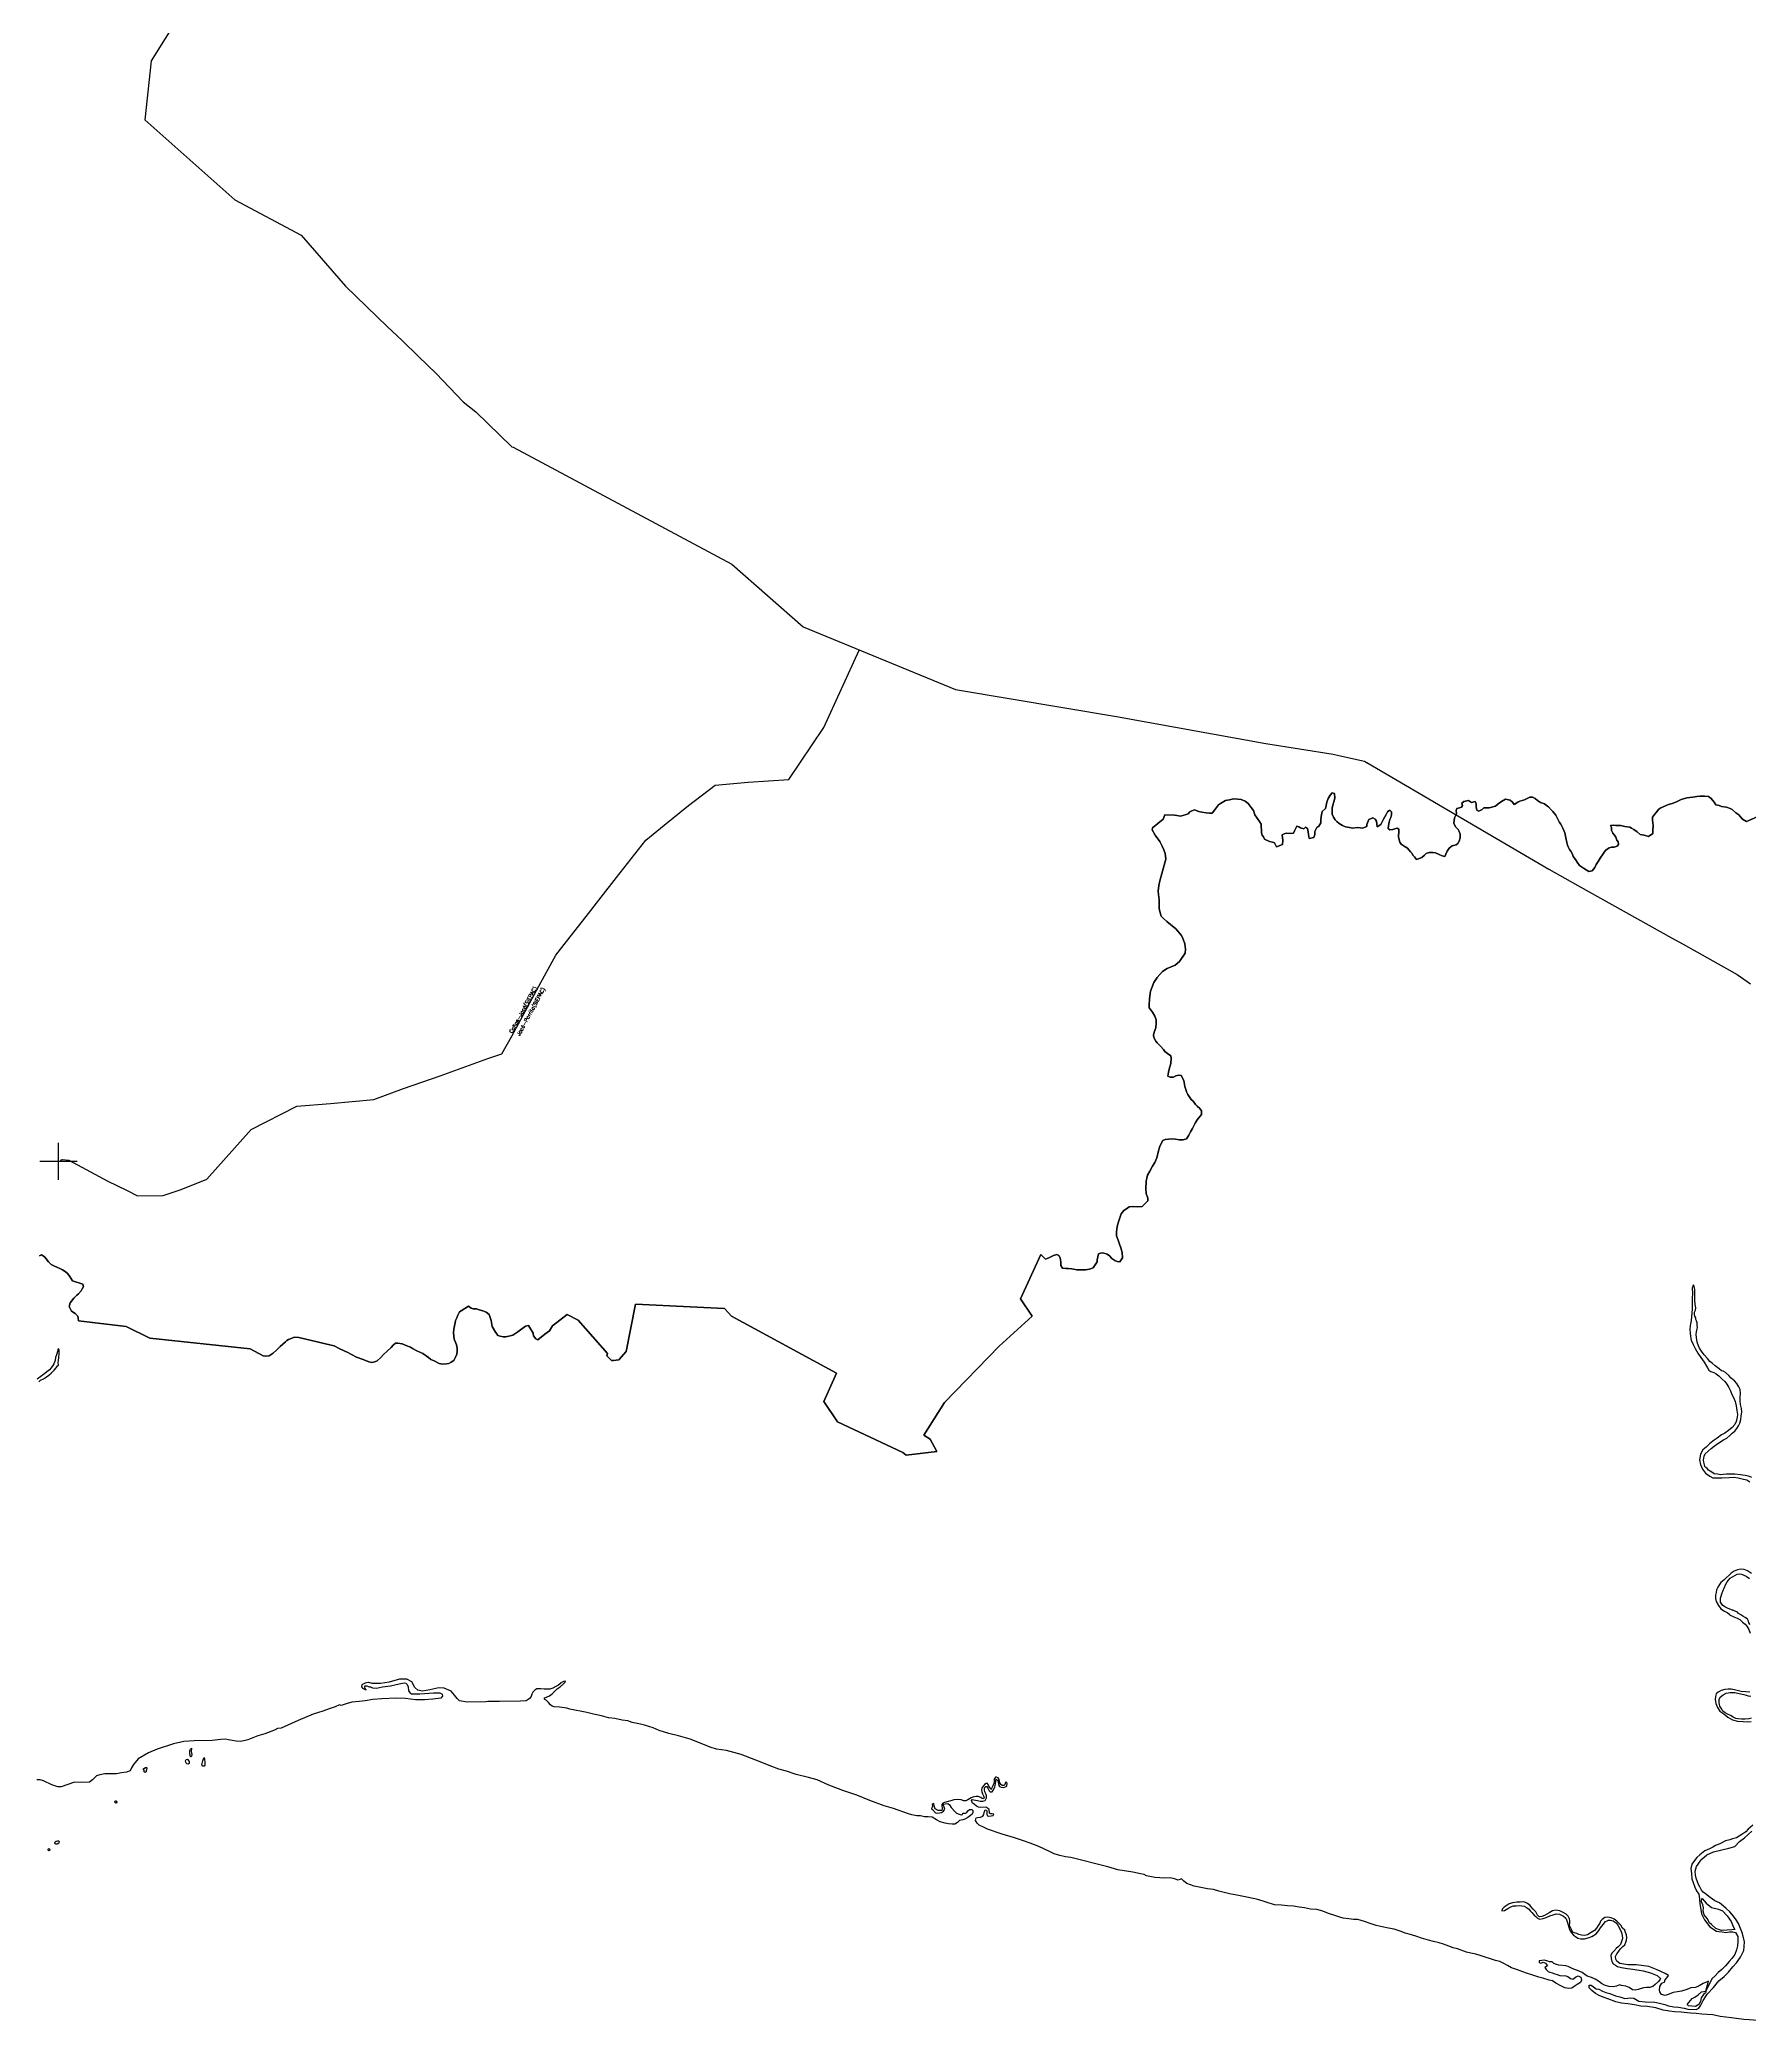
# Model space of a CAD drawing. Extents: x 283583 to 658922, y 889284 to 1241133.
# Drawn here: x 441282 to 464329, y 1049361 to 1076058 of the extents above; entities that cross this region are included whole.
import ezdxf
from ezdxf.enums import TextEntityAlignment as Align

# ---------------------------------------------------------------- set-up
doc = ezdxf.new("R2010")
doc.units = 0
doc.header["$MEASUREMENT"] = 0
for name, color, linetype in [('230 kV', 14, 'Continuous'), ('Circuito', 40, 'Continuous'), ('PUNTARENAS', 7, 'Continuous'), ('SAN JOSE', 7, 'Continuous'), ('Subestaciones', 7, 'Continuous')]:
    doc.layers.add(name, color=color, linetype=linetype)
doc.styles.add('COMPLEX', font='COMPLEX', dxfattribs={"height": 0.2})

# ---------------------------------------------------------------- blocks, each defined once
blk = doc.blocks.new('UNNAMED')
at = {"color": 0}
for p, q in [((-0.5, 0), (0.5, 0)), ((0, -0.5), (0, 0.5))]:
    blk.add_line(p, q, dxfattribs=at)

msp = doc.modelspace()

# ---------------------------------------------------------------- linework, layer by layer
at = {"layer": '230 kV', "color": 16}
msp.add_lwpolyline([(443895, 1077545), (442787, 1075774), (442700, 1074975), (443911, 1073898), (444808, 1073422), (445407, 1072735), (445973, 1072189), (446167, 1072002), (446389, 1071788), (446626, 1071559), (446990, 1071178), (447163, 1071040), (447648, 1070571), (447666, 1070563), (450614, 1068986), (451573, 1068142), (453627, 1067297), (455797, 1066933), (457812, 1066571), (458718, 1066429), (458796, 1066411), (459142, 1066333), (459176, 1066312), (459174, 1066314), (461625, 1064878), (461841, 1064755), (462016, 1064659), (463280, 1063953), (463437, 1063865), (464164, 1063459), (464345, 1063334)], dxfattribs=at)
at = {"layer": '230 kV'}
msp.add_lwpolyline([(441563, 1060957), (441591, 1060966), (441675, 1060953), (442202, 1060672), (442451, 1060549), (442599, 1060476), (442946, 1060477), (443188, 1060560), (443537, 1060698), (444132, 1061370), (444751, 1061681), (445204, 1061718), (445789, 1061773), (446187, 1061919), (446681, 1062090), (447325, 1062325), (447510, 1062387), (447649, 1062628), (448013, 1063300), (448240, 1063716), (448383, 1063901), (448650, 1064241), (448849, 1064498), (449058, 1064764), (449453, 1065268), (449700, 1065470), (450027, 1065737), (450388, 1066011), (450834, 1066051), (451381, 1066086), (451851, 1066789), (452331, 1067827)], dxfattribs=at)
at = {"layer": 'PUNTARENAS', "color": 241}
for points in [[(441278, 1059664), (441306, 1059679), (441329, 1059666), (441350, 1059646), (441371, 1059624), (441400, 1059583), (441436, 1059551), (441484, 1059526), (441515, 1059511), (441554, 1059493), (441590, 1059477), (441625, 1059453), (441651, 1059434), (441679, 1059399), (441726, 1059330), (441862, 1059282), (441875, 1059251), (441856, 1059219), (441840, 1059193), (441804, 1059154), (441785, 1059134), (441744, 1059094), (441693, 1059033), (441682, 1058985), (441710, 1058921), (441761, 1058887), (441797, 1058853), (441803, 1058826), (441807, 1058788), (442448, 1058715), (442767, 1058556), (444122, 1058413), (444294, 1058318), (444326, 1058312), (444374, 1058318), (444431, 1058352), (444473, 1058394), (444526, 1058445), (444595, 1058505), (444615, 1058524), (444637, 1058537), (444719, 1058570), (444775, 1058565), (445210, 1058463), (445254, 1058453), (445318, 1058417), (445387, 1058386), (445435, 1058365), (445486, 1058338), (445553, 1058301), (445641, 1058268), (445721, 1058238), (445762, 1058228), (445800, 1058236), (445831, 1058251), (445879, 1058294), (445919, 1058334), (445968, 1058383), (446021, 1058432), (446047, 1058463), (446079, 1058490), (446110, 1058490), (446168, 1058479), (446233, 1058454), (446280, 1058435), (446308, 1058418), (446365, 1058386), (446446, 1058348), (446522, 1058295), (446555, 1058268), (446602, 1058250), (446668, 1058216), (446714, 1058205), (446766, 1058210), (446799, 1058214), (446829, 1058231), (446863, 1058257), (446891, 1058307), (446904, 1058341), (446912, 1058382), (446911, 1058420), (446903, 1058467), (446884, 1058509), (446868, 1058541), (446867, 1058585), (446861, 1058634), (446867, 1058678), (446873, 1058722), (446883, 1058764), (446887, 1058794), (446904, 1058831), (446918, 1058867), (446942, 1058910), (446966, 1058925), (447065, 1058989), (447098, 1058962), (447125, 1058953), (447173, 1058951), (447207, 1058938), (447255, 1058924), (447301, 1058905), (447343, 1058877), (447368, 1058792), (447384, 1058715), (447426, 1058639), (447444, 1058616), (447460, 1058594), (447492, 1058581), (447532, 1058576), (447565, 1058576), (447626, 1058589), (447662, 1058597), (447727, 1058640), (447833, 1058717), (447872, 1058726), (447933, 1058625), (447940, 1058587), (447972, 1058545), (447999, 1058535), (448092, 1058609), (448154, 1058657), (448195, 1058723), (448393, 1058876), (448540, 1058799), (448937, 1058351), (448926, 1058316), (448989, 1058255), (449018, 1058255), (449090, 1058264), (449189, 1058375), (449313, 1059016), (450515, 1058954), (450607, 1058853), (452022, 1058084), (451852, 1057703), (452036, 1057430), (452917, 1057016), (452962, 1056977), (453374, 1057029), (453285, 1057196), (453200, 1057250), (453479, 1057688), (454216, 1058447), (454662, 1058853), (454503, 1059087), (454777, 1059684), (454841, 1059619), (454884, 1059640), (454912, 1059652), (454947, 1059671), (454993, 1059683), (455022, 1059672), (455040, 1059640), (455048, 1059587), (455049, 1059536), (455070, 1059500), (455114, 1059493), (455153, 1059493), (455194, 1059490), (455264, 1059478), (455336, 1059478), (455378, 1059479), (455432, 1059487), (455482, 1059503), (455537, 1059586), (455538, 1059614), (455554, 1059692), (455582, 1059703), (455615, 1059705), (455671, 1059686), (455704, 1059664), (455737, 1059628), (455775, 1059603), (455805, 1059591), (455843, 1059586), (455880, 1059640), (455875, 1059711), (455855, 1059773), (455836, 1059825), (455819, 1059876), (455797, 1059934), (455797, 1059983), (455806, 1060059), (455823, 1060124), (455860, 1060230), (455895, 1060279), (455932, 1060298), (455970, 1060324), (456020, 1060330), (456085, 1060328), (456145, 1060331), (456222, 1060407), (456218, 1060443), (456199, 1060506), (456191, 1060568), (456199, 1060671), (456217, 1060753), (456245, 1060807), (456285, 1060873), (456316, 1060923), (456342, 1060986), (456359, 1061063), (456383, 1061146), (456423, 1061219), (456454, 1061235), (456500, 1061240), (456543, 1061241), (456593, 1061239), (456642, 1061230), (456698, 1061227), (456743, 1061244), (456773, 1061292), (456794, 1061335), (456823, 1061382), (456840, 1061419), (456857, 1061455), (456886, 1061501), (456945, 1061571), (456944, 1061620), (456920, 1061653), (456887, 1061684), (456863, 1061706), (456830, 1061749), (456804, 1061774), (456761, 1061838), (456742, 1061876), (456733, 1061907), (456719, 1061949), (456705, 1062030), (456670, 1062097), (456640, 1062100), (456598, 1062093), (456565, 1062074), (456522, 1062072), (456491, 1062089), (456497, 1062143), (456507, 1062180), (456531, 1062257), (456536, 1062329), (456529, 1062360), (456485, 1062395), (456451, 1062420), (456430, 1062445), (456395, 1062485), (456344, 1062536), (456327, 1062557), (456300, 1062609), (456298, 1062642), (456307, 1062682), (456326, 1062740), (456334, 1062805), (456331, 1062846), (456316, 1062894), (456285, 1062950), (456256, 1062986), (456236, 1063008), (456236, 1063051), (456244, 1063131), (456254, 1063232), (456299, 1063350), (456345, 1063416), (456418, 1063500), (456479, 1063539), (456588, 1063585), (456648, 1063631), (456725, 1063747), (456728, 1063801), (456719, 1063869), (456696, 1063934), (456672, 1063983), (456597, 1064073), (456475, 1064171), (456430, 1064211), (456400, 1064245), (456385, 1064290), (456375, 1064348), (456372, 1064411), (456371, 1064463), (456366, 1064534), (456361, 1064581), (456368, 1064656), (456381, 1064718), (456462, 1065010), (456453, 1065090), (456438, 1065136), (456414, 1065188), (456380, 1065252), (456321, 1065336), (456280, 1065407), (456283, 1065435), (456355, 1065494), (456426, 1065551), (456450, 1065608), (456579, 1065603), (456611, 1065599), (456662, 1065591), (456725, 1065608), (456762, 1065625), (456786, 1065648), (456812, 1065662), (456851, 1065675), (456908, 1065655), (456947, 1065646), (457005, 1065636), (457051, 1065634), (457089, 1065631), (457118, 1065671), (457172, 1065743), (457199, 1065763), (457265, 1065805), (457322, 1065814), (457376, 1065826), (457433, 1065820), (457477, 1065815), (457533, 1065793), (457574, 1065762), (457615, 1065707), (457644, 1065667), (457664, 1065610), (457724, 1065518), (457746, 1065484), (457754, 1065365), (457762, 1065335), (457778, 1065311), (457793, 1065281), (457862, 1065250), (457899, 1065242), (457928, 1065234), (457954, 1065177), (458037, 1065209), (458042, 1065264), (458030, 1065339), (458060, 1065353), (458086, 1065364), (458141, 1065360), (458185, 1065361), (458195, 1065393), (458228, 1065457), (458256, 1065448), (458280, 1065434), (458322, 1065423), (458345, 1065445), (458372, 1065426), (458383, 1065379), (458387, 1065346), (458393, 1065289), (458456, 1065306), (458470, 1065346), (458471, 1065386), (458500, 1065440), (458525, 1065458), (458550, 1065502), (458553, 1065538), (458556, 1065589), (458568, 1065654), (458615, 1065695), (458626, 1065735), (458632, 1065782), (458649, 1065829), (458679, 1065875), (458703, 1065905), (458736, 1065899), (458742, 1065835), (458727, 1065787), (458715, 1065739), (458705, 1065699), (458704, 1065654), (458705, 1065618), (458725, 1065580), (458746, 1065541), (458767, 1065521), (458798, 1065493), (458846, 1065466), (458885, 1065449), (458937, 1065437), (458984, 1065431), (459041, 1065438), (459082, 1065436), (459115, 1065432), (459170, 1065453), (459170, 1065480), (459199, 1065547), (459254, 1065570), (459284, 1065551), (459303, 1065523), (459312, 1065450), (459363, 1065481), (459397, 1065553), (459433, 1065616), (459453, 1065648), (459481, 1065671), (459504, 1065651), (459504, 1065610), (459497, 1065574), (459484, 1065545), (459473, 1065509), (459465, 1065467), (459460, 1065424), (459484, 1065407), (459523, 1065414), (459551, 1065422), (459580, 1065430), (459605, 1065416), (459605, 1065369), (459598, 1065337), (459599, 1065309), (459619, 1065242), (459634, 1065216), (459677, 1065189), (459721, 1065160), (459740, 1065140), (459762, 1065110), (459783, 1065089), (459794, 1065065), (459816, 1065045), (459841, 1065009), (459915, 1065034), (459949, 1065066), (459972, 1065087), (460012, 1065100), (460061, 1065100), (460099, 1065097), (460146, 1065076), (460189, 1065056), (460224, 1065048), (460237, 1065080), (460255, 1065118), (460280, 1065161), (460324, 1065194), (460376, 1065207), (460401, 1065224), (460417, 1065254), (460430, 1065301), (460431, 1065350), (460419, 1065385), (460403, 1065414), (460373, 1065444), (460347, 1065491), (460352, 1065571), (460382, 1065624), (460378, 1065668), (460384, 1065696), (460420, 1065702), (460448, 1065711), (460460, 1065736), (460454, 1065767), (460479, 1065789), (460541, 1065803), (460585, 1065776), (460632, 1065789), (460645, 1065756), (460646, 1065716), (460656, 1065673), (460683, 1065658), (460727, 1065683), (460751, 1065702), (460793, 1065702), (460822, 1065703), (460905, 1065727), (460941, 1065756), (460989, 1065788), (461043, 1065819), (461104, 1065808), (461134, 1065780), (461160, 1065750), (461209, 1065781), (461234, 1065793), (461266, 1065804), (461299, 1065814), (461335, 1065832), (461371, 1065847), (461406, 1065849), (461441, 1065830), (461473, 1065805), (461512, 1065775), (461567, 1065756), (461593, 1065736), (461622, 1065716), (461655, 1065678), (461680, 1065656), (461696, 1065631), (461718, 1065606), (461739, 1065570), (461770, 1065508), (461789, 1065483), (461814, 1065431), (461840, 1065367), (461855, 1065301), (461867, 1065239), (461877, 1065201), (461889, 1065169), (461906, 1065144), (461920, 1065119), (461944, 1065078), (461953, 1065050), (461985, 1065007), (462009, 1064972), (462038, 1064927), (462091, 1064890), (462163, 1064846), (462211, 1064855), (462247, 1064902), (462265, 1064938), (462291, 1064980), (462316, 1065024), (462356, 1065082), (462370, 1065105), (462394, 1065132), (462440, 1065166), (462471, 1065173), (462508, 1065173), (462546, 1065186), (462563, 1065212), (462558, 1065244), (462544, 1065270), (462527, 1065310), (462509, 1065335), (462489, 1065364), (462469, 1065398), (462469, 1065438), (462459, 1065466), (462500, 1065469), (462528, 1065466), (462594, 1065467), (462649, 1065453), (462717, 1065444), (462740, 1065430), (462773, 1065411), (462814, 1065381), (462855, 1065344), (462910, 1065336), (462967, 1065316), (463027, 1065360), (463026, 1065397), (463030, 1065465), (463023, 1065537), (463025, 1065580), (463050, 1065616), (463071, 1065643), (463110, 1065685), (463137, 1065702), (463168, 1065716), (463238, 1065747), (463286, 1065764), (463336, 1065781), (463410, 1065815), (463486, 1065837), (463567, 1065847), (463620, 1065856), (463667, 1065860), (463723, 1065862), (463780, 1065856), (463815, 1065830), (463854, 1065779), (463876, 1065745), (463923, 1065734), (463953, 1065724), (464019, 1065713), (464071, 1065695), (464098, 1065683), (464145, 1065635), (464185, 1065609), (464208, 1065584), (464237, 1065553), (464292, 1065521), (464435, 1065582)], [(464363, 1056677), (464319, 1056696), (464270, 1056705), (464208, 1056716), (464134, 1056722), (464082, 1056725), (464022, 1056725), (463974, 1056720), (463942, 1056716), (463897, 1056721), (463855, 1056729), (463823, 1056748), (463802, 1056764), (463779, 1056779), (463758, 1056800), (463741, 1056811), (463730, 1056828), (463722, 1056851), (463716, 1056885), (463711, 1056910), (463713, 1056938), (463718, 1056965), (463735, 1056997), (463773, 1057031), (463815, 1057067), (463855, 1057100), (463891, 1057126), (463980, 1057185), (464023, 1057208), (464065, 1057242), (464095, 1057274), (464133, 1057302), (464160, 1057338), (464184, 1057374), (464201, 1057412), (464213, 1057461), (464220, 1057505), (464226, 1057563), (464224, 1057607), (464209, 1057662), (464205, 1057709), (464205, 1057757), (464210, 1057808), (464203, 1057865), (464188, 1057901), (464159, 1057944), (464127, 1057982), (464085, 1058016), (464053, 1058052), (464009, 1058094), (463975, 1058111), (463952, 1058116), (463920, 1058142), (463869, 1058184), (463829, 1058218), (463795, 1058243), (463763, 1058284), (463719, 1058332), (463685, 1058383), (463656, 1058423), (463643, 1058453), (463626, 1058504), (463616, 1058563), (463611, 1058605), (463614, 1058643), (463626, 1058684), (463631, 1058702), (463626, 1058733), (463626, 1058761), (463616, 1058788), (463609, 1058808), (463605, 1058831), (463593, 1058853), (463590, 1058874), (463591, 1058907), (463601, 1058935), (463605, 1058966), (463599, 1059011), (463593, 1059066), (463593, 1059213), (463588, 1059235), (463585, 1059254), (463581, 1059266), (463575, 1059270), (463571, 1059269), (463565, 1059262), (463561, 1059243), (463559, 1059232), (463559, 1059227), (463561, 1059167), (463559, 1059085), (463557, 1059019), (463557, 1058953), (463555, 1058895), (463548, 1058842), (463544, 1058796), (463533, 1058745), (463529, 1058726), (463525, 1058675), (463529, 1058627), (463535, 1058578), (463544, 1058529), (463571, 1058470), (463596, 1058417), (463634, 1058354), (463675, 1058294), (463719, 1058231), (463751, 1058178), (463765, 1058158), (463784, 1058126), (463810, 1058105), (463848, 1058092), (463882, 1058077), (463918, 1058047), (463958, 1058007), (463996, 1057971), (464026, 1057937), (464051, 1057891), (464074, 1057848), (464091, 1057795), (464116, 1057757), (464135, 1057704), (464152, 1057643), (464161, 1057580), (464167, 1057529), (464165, 1057490), (464150, 1057435), (464131, 1057394), (464097, 1057350), (464046, 1057312), (464000, 1057274), (463951, 1057251), (463896, 1057210), (463856, 1057180), (463798, 1057135), (463745, 1057089), (463703, 1057049), (463671, 1056994), (463658, 1056918), (463669, 1056854), (463696, 1056791), (463739, 1056738), (463794, 1056697), (463838, 1056674), (463959, 1056672), (464056, 1056678), (464120, 1056682), (464177, 1056672), (464251, 1056655), (464293, 1056646), (464335, 1056621)], [(441270, 1057968), (441295, 1057989), (441333, 1058010), (441373, 1058035), (441405, 1058057), (441439, 1058086), (441477, 1058124), (441505, 1058156), (441524, 1058181), (441537, 1058190), (441530, 1058226), (441536, 1058257), (441541, 1058297), (441543, 1058348), (441543, 1058394), (441543, 1058398), (441543, 1058401), (441541, 1058410), (441537, 1058413), (441534, 1058413), (441529, 1058410), (441526, 1058401), (441524, 1058397), (441526, 1058397), (441526, 1058391), (441511, 1058330), (441496, 1058294), (441492, 1058253), (441475, 1058211), (441460, 1058186), (441439, 1058158), (441415, 1058130), (441377, 1058102), (441350, 1058079), (441299, 1058039), (441250, 1058003)], [(464357, 1055385), (464302, 1055421), (464260, 1055438), (464207, 1055442), (464167, 1055434), (464123, 1055415), (464082, 1055389), (463991, 1055298), (463966, 1055279), (463945, 1055262), (463926, 1055236), (463904, 1055202), (463885, 1055166), (463881, 1055128), (463873, 1055094), (463872, 1055046), (463881, 1055007), (463911, 1054954), (463946, 1054906), (463993, 1054878), (464029, 1054857), (464066, 1054831), (464063, 1054827), (464120, 1054800), (464164, 1054781), (464198, 1054762), (464234, 1054728), (464272, 1054700), (464293, 1054675), (464323, 1054630), (464338, 1054582)], [(464338, 1054696), (464323, 1054719), (464315, 1054740), (464302, 1054768), (464270, 1054791), (464241, 1054810), (464213, 1054829), (464183, 1054846), (464169, 1054861), (464137, 1054876), (464116, 1054884), (464113, 1054881), (464103, 1054890), (464044, 1054911), (463997, 1054934), (463966, 1054958), (463938, 1054998), (463940, 1055053), (463959, 1055112), (463970, 1055144), (463981, 1055167), (463989, 1055188), (464010, 1055239), (464031, 1055271), (464046, 1055294), (464072, 1055322), (464101, 1055341), (464131, 1055355), (464165, 1055374), (464192, 1055379), (464222, 1055374), (464256, 1055362), (464285, 1055349), (464332, 1055319)], [(464377, 1051993), (464313, 1051940), (464279, 1051903), (464226, 1051866), (464157, 1051822), (464101, 1051808), (464065, 1051796), (464009, 1051783), (463932, 1051742), (463870, 1051719), (463834, 1051697), (463790, 1051673), (463730, 1051645), (463663, 1051593), (463619, 1051556), (463587, 1051515), (463555, 1051466), (463541, 1051409), (463548, 1051340), (463555, 1051271), (463571, 1051220), (463594, 1051155), (463615, 1051106), (463648, 1051062), (463658, 1050998), (463662, 1050934), (463670, 1050883), (463684, 1050795), (463725, 1050714), (463794, 1050620), (463887, 1050565), (463916, 1050558), (463961, 1050553), (464012, 1050547), (464063, 1050553), (464108, 1050553), (464140, 1050546), (464171, 1050491), (464171, 1050425), (464167, 1050364), (464154, 1050312), (464132, 1050247), (464092, 1050196), (464057, 1050153), (464006, 1050094), (463958, 1050049), (463908, 1050007), (463866, 1049961), (463823, 1049923), (463743, 1049753), (463780, 1049891), (463762, 1049879), (463708, 1049856), (463650, 1049827), (463601, 1049806), (463539, 1049801), (463487, 1049775), (463414, 1049755), (463360, 1049744), (463301, 1049737), (463249, 1049716), (463192, 1049697), (463142, 1049708), (463122, 1049744), (463116, 1049770), (463121, 1049818), (463150, 1049861), (463189, 1049881), (463191, 1049903), (463193, 1049908), (463193, 1049909), (463193, 1049909), (463218, 1049935), (463239, 1049966), (463193, 1049994), (463137, 1050019), (463086, 1050042), (462972, 1050088), (462873, 1050102), (462803, 1050108), (462689, 1050111), (462582, 1050126), (462543, 1050157), (462528, 1050185), (462526, 1050221), (462541, 1050259), (462573, 1050297), (462567, 1050299), (462573, 1050303), (462598, 1050329), (462624, 1050356), (462649, 1050381), (462664, 1050413), (462674, 1050443), (462677, 1050474), (462672, 1050513), (462660, 1050544), (462651, 1050576), (462620, 1050606), (462598, 1050644), (462544, 1050699), (462508, 1050724), (462465, 1050743), (462423, 1050754), (462381, 1050746), (462343, 1050722), (462323, 1050697), (462311, 1050670), (462292, 1050638), (462268, 1050604), (462239, 1050572), (462198, 1050545), (462148, 1050513), (462112, 1050505), (462065, 1050509), (462031, 1050517), (462002, 1050532), (461970, 1050539), (461951, 1050551), (461925, 1050593), (461906, 1050639), (461909, 1050675), (461909, 1050701), (461902, 1050728), (461885, 1050766), (461860, 1050792), (461818, 1050817), (461773, 1050838), (461714, 1050845), (461676, 1050836), (461632, 1050811), (461598, 1050794), (461566, 1050773), (461532, 1050760), (461504, 1050758), (461492, 1050762), (461473, 1050781), (461450, 1050822), (461416, 1050860), (461384, 1050898), (461373, 1050910), (461337, 1050935), (461302, 1050956), (461270, 1050958), (461240, 1050956), (461194, 1050956), (461136, 1050946), (461092, 1050933), (461022, 1050887), (460997, 1050861), (460990, 1050836), (461026, 1050842), (461073, 1050868), (461115, 1050891), (461149, 1050903), (461187, 1050905), (461234, 1050908), (461261, 1050905), (461295, 1050899), (461325, 1050884), (461352, 1050865), (461378, 1050835), (461395, 1050814), (461426, 1050780), (461452, 1050759), (461471, 1050740), (461500, 1050723), (461549, 1050732), (461591, 1050748), (461640, 1050770), (461682, 1050784), (461725, 1050797), (461771, 1050793), (461822, 1050765), (461854, 1050740), (461871, 1050695), (461906, 1050587), (461930, 1050543), (461957, 1050508), (461983, 1050493), (462018, 1050470), (462057, 1050459), (462105, 1050461), (462154, 1050472), (462203, 1050491), (462264, 1050529), (462298, 1050573), (462323, 1050607), (462359, 1050654), (462391, 1050692), (462410, 1050704), (462429, 1050713), (462459, 1050711), (462493, 1050702), (462531, 1050677), (462554, 1050645), (462584, 1050594), (462605, 1050545), (462615, 1050503), (462617, 1050465), (462607, 1050425), (462592, 1050385), (462562, 1050351), (462535, 1050330), (462522, 1050319), (462518, 1050310), (462475, 1050269), (462461, 1050236), (462465, 1050193), (462475, 1050155), (462494, 1050125), (462526, 1050106), (462551, 1050089), (462604, 1050072), (462685, 1050062), (462758, 1050050), (462896, 1050028), (462995, 1050004), (463084, 1049968), (463130, 1049926), (463130, 1049926), (463125, 1049917), (463103, 1049883), (463058, 1049843), (463028, 1049818), (462987, 1049804), (462942, 1049806), (462901, 1049798), (462831, 1049778), (462788, 1049769), (462753, 1049774), (462707, 1049803), (462662, 1049821), (462607, 1049830), (462578, 1049842), (462539, 1049822), (462493, 1049812), (462435, 1049817), (462377, 1049836), (462336, 1049860), (462295, 1049891), (462248, 1049917), (462199, 1049941), (462141, 1049955), (462110, 1049978), (462074, 1050006), (462014, 1050033), (461972, 1050046), (461923, 1050070), (461886, 1050085), (461855, 1050098), (461759, 1050103), (461727, 1050112), (461694, 1050127), (461671, 1050150), (461636, 1050149), (461610, 1050161), (461568, 1050171), (461495, 1050162), (461494, 1050143), (461518, 1050132), (461550, 1050146), (461582, 1050131), (461609, 1050097), (461573, 1050073), (461588, 1050048), (461616, 1050020), (461639, 1050011), (461671, 1050004), (461705, 1049989), (461736, 1049979), (461775, 1049964), (461853, 1049960), (461882, 1049953), (461918, 1049927), (461949, 1049918), (461985, 1049942), (462021, 1049961), (462055, 1049944), (462068, 1049903), (462051, 1049872), (462007, 1049846), (461968, 1049818), (461937, 1049796), (461894, 1049791), (461839, 1049799), (461787, 1049828), (461722, 1049861), (461675, 1049892), (461628, 1049903), (461544, 1049929), (461489, 1049945), (461397, 1049976), (461339, 1049993), (461274, 1050015), (461203, 1050042), (461122, 1050070), (461070, 1050102), (461021, 1050129), (460963, 1050153), (460908, 1050169), (460840, 1050192), (460769, 1050211), (460714, 1050230), (460643, 1050255), (460574, 1050269), (460516, 1050280), (460396, 1050324), (460338, 1050338), (460278, 1050362), (460205, 1050390), (460149, 1050406), (460070, 1050424), (460005, 1050443), (459910, 1050467), (459831, 1050495), (459787, 1050510), (459745, 1050521), (459689, 1050537), (459637, 1050558), (459540, 1050590), (459466, 1050602), (459379, 1050622), (459300, 1050640), (459219, 1050665), (459143, 1050693), (459051, 1050719), (458993, 1050722), (458929, 1050731), (458852, 1050738), (458807, 1050751), (458753, 1050772), (458656, 1050801), (458577, 1050832), (458496, 1050855), (458411, 1050862), (458331, 1050880), (458260, 1050889), (458183, 1050901), (458183, 1050901), (458104, 1050903), (458063, 1050908), (458023, 1050912), (457926, 1050920), (457703, 1050991), (457554, 1051023), (457418, 1051049), (457323, 1051066), (457177, 1051104), (457107, 1051125), (457026, 1051134), (456846, 1051171), (456745, 1051206), (456705, 1051236), (456676, 1051270), (456627, 1051251), (456579, 1051269), (456523, 1051284), (456449, 1051278), (456314, 1051289), (456204, 1051310), (456172, 1051329), (456121, 1051336), (456018, 1051357), (455817, 1051389), (455682, 1051432), (455184, 1051555), (455112, 1051567), (455032, 1051584), (454959, 1051606), (454959, 1051606), (454896, 1051635), (454750, 1051703), (454636, 1051749), (454530, 1051786), (454423, 1051823), (454257, 1051869), (454187, 1051895), (454114, 1051922), (454057, 1051940), (454004, 1051963), (453947, 1051991), (453920, 1052017), (453897, 1052056), (453906, 1052089), (453922, 1052097), (453965, 1052101), (453994, 1052113), (454009, 1052137), (454015, 1052165), (454026, 1052200), (454046, 1052195), (454052, 1052181), (454050, 1052150), (454052, 1052136), (454060, 1052116), (454077, 1052115), (454107, 1052116), (454136, 1052123), (454146, 1052140), (454119, 1052144), (454102, 1052145), (454084, 1052155), (454082, 1052202), (454061, 1052223), (454044, 1052235), (453963, 1052230), (453938, 1052236), (453912, 1052249), (453880, 1052273), (453856, 1052287), (453842, 1052326), (453854, 1052336), (453896, 1052330), (453923, 1052326), (453958, 1052317), (453994, 1052315), (454026, 1052323), (454046, 1052359), (454047, 1052386), (454038, 1052416), (454021, 1052443), (454018, 1052468), (454020, 1052494), (454036, 1052513), (454052, 1052513), (454064, 1052490), (454080, 1052456), (454095, 1052441), (454120, 1052440), (454139, 1052470), (454157, 1052511), (454166, 1052544), (454170, 1052584), (454176, 1052613), (454200, 1052594), (454206, 1052549), (454210, 1052529), (454220, 1052513), (454242, 1052503), (454280, 1052500), (454321, 1052520), (454323, 1052560), (454306, 1052575), (454296, 1052553), (454290, 1052531), (454274, 1052525), (454256, 1052526), (454239, 1052540), (454227, 1052561), (454214, 1052608), (454201, 1052629), (454182, 1052637), (454168, 1052640), (454149, 1052610), (454147, 1052579), (454144, 1052554), (454133, 1052524), (454123, 1052504), (454115, 1052487), (454106, 1052474), (454093, 1052495), (454079, 1052520), (454067, 1052541), (454054, 1052557), (454041, 1052553), (454018, 1052541), (454005, 1052522), (453981, 1052494), (453980, 1052468), (453981, 1052441), (453993, 1052416), (454005, 1052386), (454013, 1052366), (454007, 1052348), (453989, 1052351), (453970, 1052366), (453935, 1052377), (453908, 1052378), (453876, 1052375), (453840, 1052362), (453796, 1052335), (453766, 1052319), (453739, 1052320), (453704, 1052333), (453648, 1052338), (453603, 1052334), (453566, 1052318), (453548, 1052317), (453528, 1052309), (453480, 1052296), (453457, 1052289), (453445, 1052269), (453444, 1052251), (453446, 1052216), (453443, 1052189), (453422, 1052188), (453393, 1052190), (453354, 1052212), (453341, 1052252), (453334, 1052282), (453311, 1052272), (453316, 1052247), (453305, 1052214), (453318, 1052202), (453356, 1052160), (453376, 1052153), (453410, 1052160), (453439, 1052165), (453467, 1052179), (453484, 1052207), (453477, 1052234), (453465, 1052259), (453468, 1052277), (453488, 1052280), (453522, 1052283), (453546, 1052266), (453568, 1052231), (453621, 1052173), (453642, 1052154), (453675, 1052139), (453704, 1052131), (453724, 1052136), (453728, 1052156), (453761, 1052154), (453782, 1052162), (453794, 1052186), (453818, 1052202), (453849, 1052205), (453862, 1052189), (453863, 1052164), (453852, 1052140), (453831, 1052122), (453794, 1052097), (453755, 1052072), (453727, 1052065), (453682, 1052054), (453653, 1052026), (453619, 1052006), (453581, 1052006), (453534, 1052008), (453487, 1052020), (453423, 1052036), (453373, 1052064), (453312, 1052102), (453261, 1052105), (453209, 1052106), (453154, 1052118), (453107, 1052120), (453040, 1052130), (452992, 1052143), (452993, 1052143), (452792, 1052218), (452666, 1052253), (452472, 1052325), (452296, 1052397), (452110, 1052459), (452051, 1052482), (451921, 1052533), (451765, 1052603), (451644, 1052635), (451479, 1052673), (451348, 1052722), (451245, 1052748), (451151, 1052782), (450937, 1052867), (450740, 1052943), (450540, 1052997), (450405, 1053017), (450321, 1053042), (450201, 1053091), (450049, 1053153), (449893, 1053194), (449762, 1053227), (449634, 1053268), (449554, 1053304), (449436, 1053340), (449383, 1053355), (449268, 1053377), (449209, 1053397), (449135, 1053408), (449034, 1053431), (448949, 1053440), (448854, 1053465), (448748, 1053487), (448657, 1053512), (448431, 1053556), (448388, 1053571), (448289, 1053582), (448219, 1053586), (448191, 1053595), (448168, 1053616), (448143, 1053646), (448111, 1053675), (448092, 1053686), (448084, 1053694), (448094, 1053707), (448122, 1053722), (448153, 1053737), (448189, 1053763), (448217, 1053789), (448257, 1053828), (448300, 1053857), (448344, 1053897), (448365, 1053918), (448370, 1053935), (448342, 1053927), (448312, 1053910), (448276, 1053880), (448238, 1053861), (448200, 1053840), (448158, 1053826), (448082, 1053823), (448037, 1053828), (447986, 1053828), (447955, 1053813), (447929, 1053783), (447916, 1053756), (447906, 1053726), (447887, 1053701), (447866, 1053684), (447840, 1053669), (447762, 1053663), (447483, 1053657), (447324, 1053661), (447297, 1053656), (447047, 1053651), (446943, 1053666), (446911, 1053700), (446875, 1053746), (446831, 1053797), (446822, 1053803), (446737, 1053840), (446663, 1053844), (446543, 1053817), (446445, 1053799), (446378, 1053813), (446338, 1053848), (446298, 1053924), (446231, 1053960), (446133, 1053960), (445994, 1053920), (445878, 1053902), (445764, 1053902), (445720, 1053915), (445719, 1053913), (445714, 1053917), (445688, 1053910), (445671, 1053908), (445652, 1053898), (445631, 1053887), (445625, 1053874), (445620, 1053864), (445622, 1053855), (445633, 1053838), (445654, 1053830), (445671, 1053819), (445682, 1053815), (445671, 1053834), (445667, 1053851), (445667, 1053864), (445671, 1053868), (445680, 1053870), (445692, 1053870), (445716, 1053862), (445726, 1053857), (445741, 1053856), (445768, 1053843), (445821, 1053840), (445902, 1053855), (446012, 1053869), (446088, 1053887), (446152, 1053901), (446194, 1053912), (446219, 1053906), (446238, 1053887), (446249, 1053857), (446255, 1053804), (446270, 1053779), (446295, 1053762), (446342, 1053764), (446409, 1053763), (446592, 1053777), (446676, 1053774), (446710, 1053759), (446714, 1053729), (446691, 1053706), (446583, 1053689), (446471, 1053683), (446350, 1053681), (446215, 1053700), (446090, 1053703), (445896, 1053697), (445773, 1053686), (445668, 1053670), (445588, 1053659), (445491, 1053652), (445415, 1053627), (445347, 1053606), (445325, 1053615), (445266, 1053586), (445185, 1053558), (445098, 1053529), (445039, 1053512), (444969, 1053486), (444766, 1053401), (444539, 1053298), (444489, 1053294), (444449, 1053272), (444317, 1053222), (444224, 1053197), (444088, 1053142), (443993, 1053121), (443930, 1053125), (443830, 1053144), (443786, 1053151), (443723, 1053145), (443606, 1053135), (443365, 1053130), (443226, 1053119), (443087, 1053087), (442868, 1053018), (442750, 1052965), (442611, 1052885), (442549, 1052809), (442522, 1052763), (442503, 1052725), (442454, 1052705), (442386, 1052697), (442317, 1052685), (442264, 1052682), (442162, 1052683), (442092, 1052672), (442050, 1052655), (441996, 1052602), (441954, 1052570), (441841, 1052565), (441750, 1052570), (441574, 1052511), (441526, 1052511), (441446, 1052538), (441335, 1052588), (441288, 1052605), (441246, 1052601)], [(464335, 1053783), (464280, 1053787), (464220, 1053793), (464165, 1053806), (464127, 1053817), (464085, 1053823), (464041, 1053823), (463996, 1053821), (463950, 1053806), (463907, 1053783), (463882, 1053762), (463871, 1053728), (463869, 1053684), (463875, 1053633), (463899, 1053578), (463932, 1053529), (463983, 1053491), (464040, 1053449), (464102, 1053413), (464167, 1053393), (464243, 1053389), (464305, 1053385), (464351, 1053389)], [(464353, 1053436), (464320, 1053425), (464271, 1053423), (464224, 1053423), (464176, 1053425), (464148, 1053432), (464110, 1053449), (464074, 1053470), (464032, 1053489), (464004, 1053508), (463973, 1053529), (463956, 1053555), (463932, 1053595), (463920, 1053643), (463922, 1053686), (463937, 1053718), (463975, 1053747), (464015, 1053770), (464070, 1053779), (464134, 1053781), (464189, 1053766), (464254, 1053753), (464284, 1053743), (464314, 1053734), (464350, 1053732)], [(464444, 1049361), (464325, 1049370), (464253, 1049374), (464089, 1049396), (463935, 1049412), (463837, 1049436), (463686, 1049444), (463613, 1049453), (463533, 1049457), (463411, 1049472), (463321, 1049477), (463252, 1049483), (463165, 1049498), (463068, 1049530), (462956, 1049549), (462866, 1049554), (462779, 1049569), (462689, 1049582), (462604, 1049595), (462527, 1049612), (462436, 1049646), (462357, 1049674), (462302, 1049696), (462253, 1049725), (462207, 1049762), (462169, 1049798), (462171, 1049835), (462198, 1049836), (462229, 1049813), (462265, 1049785), (462299, 1049781), (462351, 1049754), (462395, 1049736), (462448, 1049722), (462524, 1049692), (462582, 1049678), (462650, 1049658), (462730, 1049665), (462770, 1049660), (462840, 1049622), (462922, 1049612), (463056, 1049605), (463119, 1049594), (463187, 1049574), (463240, 1049555), (463309, 1049544), (463375, 1049540), (463449, 1049526), (463499, 1049512), (463611, 1049506), (463647, 1049526), (463675, 1049566), (463706, 1049631), (463758, 1049713), (463843, 1049804), (463915, 1049893), (463987, 1049953), (464047, 1050013), (464104, 1050082), (464153, 1050138), (464207, 1050214), (464252, 1050305), (464257, 1050357), (464263, 1050418), (464238, 1050533), (464202, 1050620), (464181, 1050666), (464151, 1050715), (464117, 1050767), (464067, 1050823), (464018, 1050868), (463980, 1050902), (463927, 1050944), (463864, 1050974), (463802, 1051015), (463739, 1051065), (463708, 1051087), (463685, 1051118), (463661, 1051161), (463644, 1051192), (463628, 1051230), (463612, 1051278), (463603, 1051318), (463598, 1051372), (463615, 1051434), (463638, 1051467), (463666, 1051505), (463689, 1051536), (463756, 1051591), (463844, 1051631), (464054, 1051681), (464132, 1051703), (464194, 1051771), (464261, 1051820), (464314, 1051865), (464364, 1051910)]]:
    msp.add_lwpolyline(points, dxfattribs=at)
for points in [[(443316, 1053016), (443329, 1053029), (443324, 1052984), (443331, 1052965), (443335, 1052944), (443331, 1052923), (443318, 1052914), (443311, 1052923), (443309, 1052938), (443305, 1052955), (443305, 1052978), (443307, 1052997)], [(442717, 1052718), (442717, 1052710), (442706, 1052701), (442691, 1052712), (442691, 1052729), (442679, 1052741), (442685, 1052756), (442700, 1052758), (442708, 1052769), (442721, 1052773), (442729, 1052758), (442723, 1052741), (442721, 1052737), (442717, 1052724)], [(443277, 1052880), (443286, 1052870), (443299, 1052849), (443297, 1052823), (443282, 1052813), (443267, 1052819), (443261, 1052825), (443254, 1052840), (443250, 1052857), (443259, 1052876), (443275, 1052883)], [(443483, 1052861), (443489, 1052887), (443502, 1052904), (443506, 1052887), (443508, 1052834), (443508, 1052800), (443498, 1052789), (443481, 1052789), (443470, 1052806), (443479, 1052840)], [(442313, 1052317), (442322, 1052300), (442319, 1052289), (442309, 1052288), (442297, 1052301), (442295, 1052312), (442300, 1052322), (442311, 1052320)], [(441406, 1051648), (441395, 1051653), (441395, 1051670), (441408, 1051676), (441420, 1051663), (441418, 1051653)], [(441487, 1051756), (441486, 1051758), (441493, 1051767), (441505, 1051775), (441522, 1051779), (441537, 1051779), (441545, 1051771), (441541, 1051754), (441539, 1051748), (441520, 1051735), (441505, 1051735), (441490, 1051741)], [(463926, 1050582), (463878, 1050598), (463817, 1050653), (463791, 1050675), (463760, 1050735), (463720, 1050782), (463704, 1050832), (463710, 1050880), (463700, 1050920), (463686, 1050951), (463684, 1050961), (463684, 1050969), (463684, 1050976), (463685, 1050983), (463686, 1050989), (463687, 1050993), (463688, 1050996), (463688, 1050999), (463690, 1051001), (463692, 1051003), (463747, 1050942), (463817, 1050883), (463911, 1050860), (463968, 1050836), (464028, 1050769), (464082, 1050693), (464109, 1050628), (464131, 1050584), (464094, 1050583), (464030, 1050577), (463953, 1050572)], [(463743, 1049753), (463740, 1049741), (463737, 1049733), (463735, 1049728), (463733, 1049726), (463710, 1049709), (463680, 1049665), (463672, 1049617), (463648, 1049576), (463601, 1049548), (463552, 1049554), (463509, 1049556), (463492, 1049575), (463512, 1049604), (463557, 1049654), (463595, 1049676), (463637, 1049707), (463685, 1049744)]]:
    msp.add_lwpolyline(points, close=True, dxfattribs=at)
at = {"layer": 'SAN JOSE', "color": 241}
msp.add_lwpolyline([(464435, 1065582), (464292, 1065521), (464237, 1065553), (464208, 1065584), (464185, 1065609), (464145, 1065635), (464098, 1065683), (464071, 1065695), (464019, 1065713), (463953, 1065724), (463923, 1065734), (463876, 1065745), (463854, 1065779), (463815, 1065830), (463780, 1065856), (463723, 1065862), (463667, 1065860), (463620, 1065856), (463567, 1065847), (463486, 1065837), (463410, 1065815), (463336, 1065781), (463286, 1065764), (463238, 1065747), (463168, 1065716), (463137, 1065702), (463110, 1065685), (463071, 1065643), (463050, 1065616), (463025, 1065580), (463023, 1065537), (463030, 1065465), (463026, 1065397), (463027, 1065360), (462967, 1065316), (462910, 1065336), (462855, 1065344), (462814, 1065381), (462773, 1065411), (462740, 1065430), (462717, 1065444), (462649, 1065453), (462594, 1065467), (462528, 1065466), (462500, 1065469), (462459, 1065466), (462469, 1065438), (462469, 1065398), (462489, 1065364), (462509, 1065335), (462527, 1065310), (462544, 1065270), (462558, 1065244), (462563, 1065212), (462546, 1065186), (462508, 1065173), (462471, 1065173), (462440, 1065166), (462394, 1065132), (462370, 1065105), (462356, 1065082), (462316, 1065024), (462291, 1064980), (462265, 1064938), (462247, 1064902), (462211, 1064855), (462163, 1064846), (462091, 1064890), (462038, 1064927), (462009, 1064972), (461985, 1065007), (461953, 1065050), (461944, 1065078), (461920, 1065119), (461906, 1065144), (461889, 1065169), (461877, 1065201), (461867, 1065239), (461855, 1065301), (461840, 1065367), (461814, 1065431), (461789, 1065483), (461770, 1065508), (461739, 1065570), (461718, 1065606), (461696, 1065631), (461680, 1065656), (461655, 1065678), (461622, 1065716), (461593, 1065736), (461567, 1065756), (461512, 1065775), (461473, 1065805), (461441, 1065830), (461406, 1065849), (461371, 1065847), (461335, 1065832), (461299, 1065814), (461266, 1065804), (461234, 1065793), (461209, 1065781), (461160, 1065750), (461134, 1065780), (461104, 1065808), (461043, 1065819), (460989, 1065788), (460941, 1065756), (460905, 1065727), (460822, 1065703), (460793, 1065702), (460751, 1065702), (460727, 1065683), (460683, 1065658), (460656, 1065673), (460646, 1065716), (460645, 1065756), (460632, 1065789), (460585, 1065776), (460541, 1065803), (460479, 1065789), (460454, 1065767), (460460, 1065736), (460448, 1065711), (460420, 1065702), (460384, 1065696), (460378, 1065668), (460382, 1065624), (460352, 1065571), (460347, 1065491), (460373, 1065444), (460403, 1065414), (460419, 1065385), (460431, 1065350), (460430, 1065301), (460417, 1065254), (460401, 1065224), (460376, 1065207), (460324, 1065194), (460280, 1065161), (460255, 1065118), (460237, 1065080), (460224, 1065048), (460189, 1065056), (460146, 1065076), (460099, 1065097), (460061, 1065100), (460012, 1065100), (459972, 1065087), (459949, 1065066), (459915, 1065034), (459841, 1065009), (459816, 1065045), (459794, 1065065), (459783, 1065089), (459762, 1065110), (459740, 1065140), (459721, 1065160), (459677, 1065189), (459634, 1065216), (459619, 1065242), (459599, 1065309), (459598, 1065337), (459605, 1065369), (459605, 1065416), (459580, 1065430), (459551, 1065422), (459523, 1065414), (459484, 1065407), (459460, 1065424), (459465, 1065467), (459473, 1065509), (459484, 1065545), (459497, 1065574), (459504, 1065610), (459504, 1065651), (459481, 1065671), (459453, 1065648), (459433, 1065616), (459397, 1065553), (459363, 1065481), (459312, 1065450), (459303, 1065523), (459284, 1065551), (459254, 1065570), (459199, 1065547), (459170, 1065480), (459170, 1065453), (459115, 1065432), (459082, 1065436), (459041, 1065438), (458984, 1065431), (458937, 1065437), (458885, 1065449), (458846, 1065466), (458798, 1065493), (458767, 1065521), (458746, 1065541), (458725, 1065580), (458705, 1065618), (458704, 1065654), (458705, 1065699), (458715, 1065739), (458727, 1065787), (458742, 1065835), (458736, 1065899), (458703, 1065905), (458679, 1065875), (458649, 1065829), (458632, 1065782), (458626, 1065735), (458615, 1065695), (458568, 1065654), (458556, 1065589), (458553, 1065538), (458550, 1065502), (458525, 1065458), (458500, 1065440), (458471, 1065386), (458470, 1065346), (458456, 1065306), (458393, 1065289), (458387, 1065346), (458383, 1065379), (458372, 1065426), (458345, 1065445), (458322, 1065423), (458280, 1065434), (458256, 1065448), (458228, 1065457), (458195, 1065393), (458185, 1065361), (458141, 1065360), (458086, 1065364), (458060, 1065353), (458030, 1065339), (458042, 1065264), (458037, 1065209), (457954, 1065177), (457928, 1065234), (457899, 1065242), (457862, 1065250), (457793, 1065281), (457778, 1065311), (457762, 1065335), (457754, 1065365), (457746, 1065484), (457724, 1065518), (457664, 1065610), (457644, 1065667), (457615, 1065707), (457574, 1065762), (457533, 1065793), (457477, 1065815), (457433, 1065820), (457376, 1065826), (457322, 1065814), (457265, 1065805), (457199, 1065763), (457172, 1065743), (457118, 1065671), (457089, 1065631), (457051, 1065634), (457005, 1065636), (456947, 1065646), (456908, 1065655), (456851, 1065675), (456812, 1065662), (456786, 1065648), (456762, 1065625), (456725, 1065608), (456662, 1065591), (456611, 1065599), (456579, 1065603), (456450, 1065608), (456426, 1065551), (456355, 1065494), (456283, 1065435), (456280, 1065407), (456321, 1065336), (456380, 1065252), (456414, 1065188), (456438, 1065136), (456453, 1065090), (456462, 1065010), (456381, 1064718), (456368, 1064656), (456361, 1064581), (456366, 1064534), (456371, 1064463), (456372, 1064411), (456375, 1064348), (456385, 1064290), (456400, 1064245), (456430, 1064211), (456475, 1064171), (456597, 1064073), (456672, 1063983), (456696, 1063934), (456719, 1063869), (456728, 1063801), (456725, 1063747), (456648, 1063631), (456588, 1063585), (456479, 1063539), (456418, 1063500), (456345, 1063416), (456299, 1063350), (456254, 1063232), (456244, 1063131), (456236, 1063051), (456236, 1063008), (456256, 1062986), (456285, 1062950), (456316, 1062894), (456331, 1062846), (456334, 1062805), (456326, 1062740), (456307, 1062682), (456298, 1062642), (456300, 1062609), (456327, 1062557), (456344, 1062536), (456395, 1062485), (456430, 1062445), (456451, 1062420), (456485, 1062395), (456529, 1062360), (456536, 1062329), (456531, 1062257), (456507, 1062180), (456497, 1062143), (456491, 1062089), (456522, 1062072), (456565, 1062074), (456598, 1062093), (456640, 1062100), (456670, 1062097), (456705, 1062030), (456719, 1061949), (456733, 1061907), (456742, 1061876), (456761, 1061838), (456804, 1061774), (456830, 1061749), (456863, 1061706), (456887, 1061684), (456920, 1061653), (456944, 1061620), (456945, 1061571), (456886, 1061501), (456857, 1061455), (456840, 1061419), (456823, 1061382), (456794, 1061335), (456773, 1061292), (456743, 1061244), (456698, 1061227), (456642, 1061230), (456593, 1061239), (456543, 1061241), (456500, 1061240), (456454, 1061235), (456423, 1061219), (456383, 1061146), (456359, 1061063), (456342, 1060986), (456316, 1060923), (456285, 1060873), (456245, 1060807), (456217, 1060753), (456199, 1060671), (456191, 1060568), (456199, 1060506), (456218, 1060443), (456222, 1060407), (456145, 1060331), (456085, 1060328), (456020, 1060330), (455970, 1060324), (455932, 1060298), (455895, 1060279), (455860, 1060230), (455823, 1060124), (455806, 1060059), (455797, 1059983), (455797, 1059934), (455819, 1059876), (455836, 1059825), (455855, 1059773), (455875, 1059711), (455880, 1059640), (455843, 1059586), (455805, 1059591), (455775, 1059603), (455737, 1059628), (455704, 1059664), (455671, 1059686), (455615, 1059705), (455582, 1059703), (455554, 1059692), (455538, 1059614), (455537, 1059586), (455482, 1059503), (455432, 1059487), (455378, 1059479), (455336, 1059478), (455264, 1059478), (455194, 1059490), (455153, 1059493), (455114, 1059493), (455070, 1059500), (455049, 1059536), (455048, 1059587), (455040, 1059640), (455022, 1059672), (454993, 1059683), (454947, 1059671), (454912, 1059652), (454884, 1059640), (454841, 1059619), (454777, 1059684), (454503, 1059087), (454662, 1058853), (454216, 1058447), (453479, 1057688), (453200, 1057250), (453285, 1057196), (453374, 1057029), (452962, 1056977), (452917, 1057016), (452036, 1057430), (451852, 1057703), (452022, 1058084), (450607, 1058853), (450515, 1058954), (449313, 1059016), (449189, 1058375), (449090, 1058264), (449018, 1058255), (448989, 1058255), (448926, 1058316), (448937, 1058351), (448540, 1058799), (448393, 1058876), (448195, 1058723), (448154, 1058657), (448092, 1058609), (447999, 1058535), (447972, 1058545), (447940, 1058587), (447933, 1058625), (447872, 1058726), (447833, 1058717), (447727, 1058640), (447662, 1058597), (447626, 1058589), (447565, 1058576), (447532, 1058576), (447492, 1058581), (447460, 1058594), (447444, 1058616), (447426, 1058639), (447384, 1058715), (447368, 1058792), (447343, 1058877), (447301, 1058905), (447255, 1058924), (447207, 1058938), (447173, 1058951), (447125, 1058953), (447098, 1058962), (447065, 1058989), (446966, 1058925), (446942, 1058910), (446918, 1058867), (446904, 1058831), (446887, 1058794), (446883, 1058764), (446873, 1058722), (446867, 1058678), (446861, 1058634), (446867, 1058585), (446868, 1058541), (446884, 1058509), (446903, 1058467), (446911, 1058420), (446912, 1058382), (446904, 1058341), (446891, 1058307), (446863, 1058257), (446829, 1058231), (446799, 1058214), (446766, 1058210), (446714, 1058205), (446668, 1058216), (446602, 1058250), (446555, 1058268), (446522, 1058295), (446446, 1058348), (446365, 1058386), (446308, 1058418), (446280, 1058435), (446233, 1058454), (446168, 1058479), (446110, 1058490), (446079, 1058490), (446047, 1058463), (446021, 1058432), (445968, 1058383), (445919, 1058334), (445879, 1058294), (445831, 1058251), (445800, 1058236), (445762, 1058228), (445721, 1058238), (445641, 1058268), (445553, 1058301), (445486, 1058338), (445435, 1058365), (445387, 1058386), (445318, 1058417), (445254, 1058453), (445210, 1058463), (444775, 1058565), (444719, 1058570), (444637, 1058537), (444615, 1058524), (444595, 1058505), (444526, 1058445), (444473, 1058394), (444431, 1058352), (444374, 1058318), (444326, 1058312), (444294, 1058318), (444122, 1058413), (442767, 1058556), (442448, 1058715), (441807, 1058788), (441803, 1058826), (441797, 1058853), (441761, 1058887), (441710, 1058921), (441682, 1058985), (441693, 1059033), (441744, 1059094), (441785, 1059134), (441804, 1059154), (441840, 1059193), (441856, 1059219), (441875, 1059251), (441862, 1059282), (441726, 1059330), (441679, 1059399), (441651, 1059434), (441625, 1059453), (441590, 1059477), (441554, 1059493), (441515, 1059511), (441484, 1059526), (441436, 1059551), (441400, 1059583), (441371, 1059624), (441350, 1059646), (441329, 1059666), (441306, 1059679), (441278, 1059664)], dxfattribs=at)

# ---------------------------------------------------------------- block references
at = {"layer": 'Subestaciones', "color": 70, "xscale": 500, "yscale": 500, "zscale": 1302.938314}
msp.add_blockref('UNNAMED', (441536, 1060941), dxfattribs=at)

# ---------------------------------------------------------------- texts
at = {"layer": 'Circuito', "style": 'COMPLEX'}
for s, p in [('Cañas-Jacó(SIEPAC)', (447820, 1062970)), ('Jacó-Parrita(SIEPAC)', (447925, 1062945))]:
    msp.add_text(s, height=50, rotation=61.6001, dxfattribs=at).set_placement(p, align=Align.CENTER)

doc.saveas('drawing.dxf')
